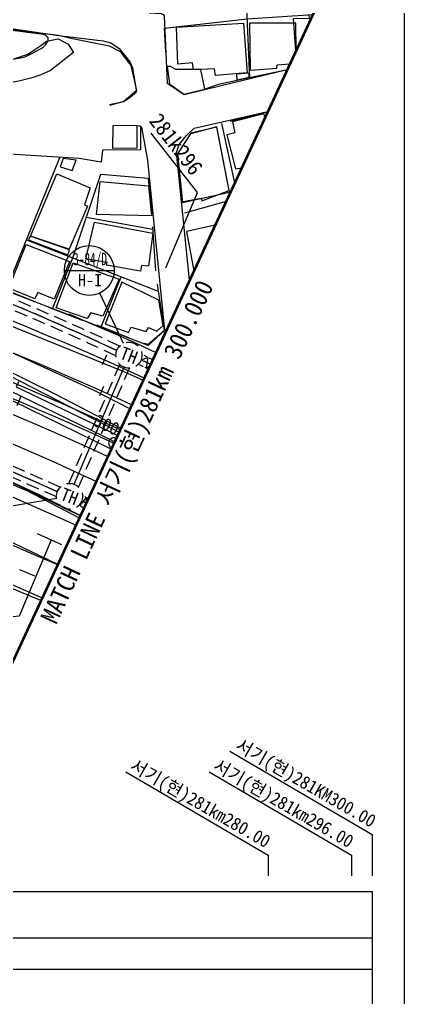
# Model space of a CAD drawing. Header units: millimetres. Extents: x 2406 to 3202, y 1103 to 1810.
# Drawn here: x 3127.8 to 3201.9, y 1341.5 to 1529.6 of the extents above; entities that cross this region are included whole.
import ezdxf
from ezdxf.enums import TextEntityAlignment as Align
from ezdxf.xclip import XClip

# ---------------------------------------------------------------- set-up
doc = ezdxf.new("R2010")
doc.units = ezdxf.units.MM
doc.header["$LTSCALE"] = 10
doc.header["$MEASUREMENT"] = 0
doc.header["$XCLIPFRAME"] = 2
for name, pattern in [('A-CENTR01', [2, 1.25, -0.25, 0.25, -0.25]), ('DASHED', [0.75, 0.5, -0.25]), ('HIDDEN', [0.375, 0.25, -0.125])]:
    doc.linetypes.add(name, pattern=pattern)
for name, color, linetype in [('TD-MANH', 4, 'Continuous'), ('TN-CABL', 4, 'Continuous'), ('TN-MACL', 6, 'A-CENTR01'), ('TN-MACT', 6, 'Continuous'), ('TT-TABL-LIN1', 4, 'Continuous'), ('TT-TABL-LIN2', 1, 'Continuous'), ('TZ-BASE', 253, 'Continuous'), ('TZ-CABL', 4, 'Continuous'), ('TZ-LEAL', 1, 'Continuous'), ('TZ-LEAT', 3, 'Continuous')]:
    doc.layers.add(name, color=color, linetype=linetype)
doc.layers.add('TX-PAPR', color=2, linetype='Continuous', plot=False)
doc.styles.get("Standard").update_dxf_attribs({"font": 'GulimChe.ttf'})
doc.styles.add('SYMBTEXT', font='GulimChe.ttf')
doc.linetypes.add('ZIGZAG', pattern='A,0.0001,-0.2,[131,ltypeshp.shx,S=0.2,R=0,X=-0.2,Y=0],-0.4,[131,ltypeshp.shx,S=0.2,R=180,X=0.2,Y=0],-0.2', length=0.8001)

# ---------------------------------------------------------------- blocks, each defined once
blk = doc.blocks.new('JD-222')
at = {"layer": 'TZ-BASE'}
for p, q in [((688.1, 16.9), (687.29, 15.07)), ((687.57, 10.91), (686.75, 9.09)), ((671.63, 9.02), (670.85, 7.17)), ((689.95, 0.9), (689.11, -0.91))]:
    blk.add_line(p, q, dxfattribs=at)
for points, elevation in [([(692.59, 6.59), (685.62, 10.21), (669.16, 17.77), (651.54, 25.46), (593.32, 45.67), (537.18, 58.91), (526.41, 61.03), (526.2, 61.1), (526.02, 61.18), (525.75, 61.32), (525.63, 61.4), (525.49, 61.51), (525.26, 61.7), (524.8, 62.2), (524.34, 62.75), (524.09, 63.1), (523.69, 63.75), (523.46, 64.21)], 44), ([(724.56, 75.38), (724.08, 81.69), (727.2, 81.73), (727.12, 82.39), (727.82, 82.42)], 41.98), ([(666.13, 73.27), (671.6, 74.11), (672.39, 74.33), (673.1, 74.6), (673.52, 74.8), (675.57, 75.92), (675.94, 76.19), (676.15, 76.38), (676.39, 76.63), (676.6, 76.91), (676.74, 77.13), (676.82, 77.29), (676.85, 77.39), (676.87, 77.46), (676.88, 77.56), (676.9, 77.83), (676.89, 77.89), (676.87, 77.95), (676.83, 78.03), (676.79, 78.08), (676.74, 78.14), (676.66, 78.22), (676.58, 78.28), (676.4, 78.41), (676.3, 78.46), (676.2, 78.52), (675.86, 78.66), (675.47, 78.64), (674.47, 78.8), (673, 79), (665.96, 79.87)], 46), ([(724.78, 75.87), (724.56, 75.9)], 39), ([(699.47, 21.39), (699.46, 21.39), (699.34, 21.41)], 42)]:
    blk.add_lwpolyline(points, dxfattribs=dict(at, elevation=elevation))
at = {"layer": 'TZ-BASE', "linetype": 'DASHED', "ltscale": 5, "flags": 128}
blk.add_lwpolyline([(349.61, 58.04), (350.6, 58.17), (351.59, 58.3), (352.58, 58.43), (353.58, 58.55), (354.57, 58.68), (355.56, 58.81), (356.55, 58.93), (357.54, 59.06), (358.54, 59.19), (359.53, 59.31), (360.52, 59.44), (361.51, 59.57), (362.5, 59.69), (363.5, 59.82), (364.49, 59.94), (365.48, 60.07), (366.47, 60.19), (367.46, 60.32), (368.46, 60.44), (369.45, 60.56), (370.44, 60.69), (371.43, 60.81), (372.43, 60.93), (373.42, 61.05), (374.41, 61.18), (375.4, 61.3), (376.4, 61.42), (377.39, 61.54), (378.38, 61.66), (379.37, 61.78), (380.37, 61.89), (381.36, 62.01), (382.35, 62.13), (383.35, 62.25), (384.34, 62.36), (385.33, 62.48), (386.33, 62.59), (387.32, 62.71), (388.31, 62.82), (389.31, 62.93), (390.3, 63.04), (391.3, 63.16), (392.29, 63.27), (393.28, 63.37), (394.28, 63.48), (395.27, 63.59), (396.27, 63.7), (397.26, 63.8), (398.25, 63.91), (399.25, 64.01), (400.24, 64.12), (401.24, 64.22), (402.23, 64.32), (403.23, 64.42), (404.22, 64.52), (405.22, 64.62), (406.21, 64.71), (407.21, 64.81), (408.2, 64.91), (409.2, 65), (410.2, 65.09), (411.19, 65.18), (412.19, 65.27), (413.18, 65.36), (414.18, 65.45), (415.18, 65.54), (416.17, 65.62), (417.17, 65.71), (418.17, 65.79), (419.16, 65.87), (420.16, 65.95), (421.16, 66.03), (422.15, 66.11), (423.15, 66.19), (424.15, 66.26), (425.14, 66.34), (426.14, 66.41), (427.14, 66.48), (428.14, 66.55), (429.13, 66.62), (430.13, 66.68), (431.13, 66.75), (432.13, 66.81), (433.13, 66.87), (434.12, 66.93), (435.12, 66.99), (436.12, 67.05), (437.12, 67.1), (438.12, 67.16), (439.12, 67.21), (440.12, 67.26), (441.11, 67.31), (442.11, 67.35), (443.11, 67.4), (444.11, 67.44), (445.11, 67.48), (445.18, 67.49, -0.11863), (697.64, 17.45, -0.11863)], format="xyb", dxfattribs=at)
at = {"layer": 'TZ-BASE'}
for points in [[(690.73, 2.58, 0.119302), (436.95, 53.22)], [(435.48, 50.77, -0.119437), (689.53, 0, -0.119437)]]:
    blk.add_lwpolyline(points, format="xyb", dxfattribs=at)
at = {"layer": 'TZ-BASE', "elevation": 45.99, "flags": 128}
blk.add_lwpolyline([(679.51, -19.56), (674.83, -17.43)], dxfattribs=at)
at = {"layer": 'TZ-BASE'}
for points in [[(520.47, 30.37, 51), (530.2, 29.71, 50.69), (540.87, 28.61, 50.37), (553.9, 26.31, 49.93), (570.39, 22.94, 49.34), (590.28, 17.81, 48.65), (608.3, 12.38, 48.06), (628.2, 5.76, 46.83), (647.24, -1.37, 46.13), (667.96, -9.46, 45.81), (681.46, -15.42, 45.74), (682.18, -15.8, 45.74)], [(413.15, 141.32, 53.22), (405.66, 143.85, 54), (399.12, 144.86, 55.07), (406.92, 131.11, 56.78), (428.49, 92.93, 57.1), (460.84, 35.47, 56.05), (462.78, 32.73, 54.77), (465.62, 29.83, 54.57), (468.36, 28.7, 54.31), (471.4, 28.49, 54.25), (478.45, 29.69, 53.78), (495.46, 32.62, 53.45), (505.54, 34.54, 52.88), (511.7, 35.24, 52.64), (517.61, 35.31, 52.47), (522.65, 34.77, 52.47), (530.09, 33.57, 52.41), (552.11, 29.31, 51.41), (576.61, 24.5, 50.86), (591.37, 21.51, 50.24), (598.45, 19.43, 49.96), (638.46, 5.14, 48.12), (672.89, -9.15, 47.36), (682.84, -14.39, 47.29)], [(683.04, -13.96, 45.76), (669.79, -7.51, 45.81), (654.2, -0.67, 45.93), (635.52, 6.27, 46.53), (612.18, 14.54, 47.8), (594.1, 20.76, 48.58), (588.73, 22.06, 48.83), (571.81, 25.36, 49.16), (548.01, 30.01, 50.26), (533.84, 32.99, 50.64), (524.52, 34.39, 50.9), (519.47, 35.18, 51.12)], [(530.27, 100.22, 46.27), (531.69, 100.32, 45.7), (540.39, 97.63, 45.74), (550.26, 94.5, 45.75), (571.68, 91.78, 45.75), (599.04, 88.8, 45.64), (650.44, 82.57, 45.75), (678.92, 78.42, 43.7), (687.5, 77.38, 42.8), (688.97, 77.02, 42.6), (690.56, 75.93, 42.24), (692.62, 73.32, 41.74), (693.11, 72.21, 41.63), (693.85, 67.9, 41.38), (693.82, 67.6, 41.38), (693.56, 67.23, 41.38), (692.63, 66.41, 41.38), (691.67, 65.76, 41.53), (688.74, 64.97, 42.22)], [(670.11, 73.83, 46.52), (673.01, 74.83, 46.52), (675.48, 76.46, 46.3), (676.6, 77.29, 46.26), (677.24, 77.42, 46.26), (678.79, 77.74, 45.47), (680.73, 76.73, 44.56), (681.78, 75.13, 43.16)], [(696.34, 82.76, 41.97), (698.63, 82.64, 41.86), (699, 82.46, 41.86), (699.23, 82.16, 41.86), (699.79, 69.22, 41.06), (703.09, 67.03, 40.89), (722.91, 71.84, 39.25)], [(681.78, 75.13, 43.16), (677.36, 71.69, 42.99), (675.51, 70.85, 42.99), (673.56, 70.2, 42.99), (671.25, 69.62, 42.99), (668.74, 69.2, 43.07), (665.32, 68.67, 43.19), (662.85, 68.71, 43.19), (641.41, 70.9, 43.19), (631.18, 72.25, 43.19), (624.48, 73.68, 43.37), (601.27, 76.26, 44.08), (599.4, 75.13, 44.08), (563.27, 78.35, 43.32), (563.3, 78.65, 42.99), (549.15, 80.14, 43.29)], [(714.49, 80.79, 47.02), (715.16, 71.24, 45.43), (709.07, 70.73, 45.43), (708.89, 72.02, 45.43), (704.84, 71.81, 45.43), (704.67, 73.12, 45.43), (701.87, 72.9, 45.53), (701.61, 79.99, 45.33), (714.49, 80.79, 47.02)], [(724.6, 75.49, 44.02), (724.53, 80.78, 44.01), (715.63, 80.81, 44.02), (715.75, 71.75, 44.16), (720.9, 72.14, 44.03)], [(678.8, 78.46, 47.37), (681.55, 77.86, 43.97), (688.62, 76.42, 43.59), (690.74, 75.36, 43.58), (692.77, 72.62, 43.58), (693.91, 67.8, 43.26), (691.38, 65.65, 42.95), (688.7, 65.06, 42.9)], [(700.22, 69.12, 43.62), (703, 67.11, 43.62), (707.06, 68.1, 43.62), (706.29, 71.87, 43.62), (701.44, 71.88, 43.62), (700.42, 72.42, 43.62), (699.81, 72.45, 43.62), (700.22, 69.12, 43.62)], [(720.9, 72.14, 44.03), (720.97, 72.78, 44.03), (723.42, 72.94, 44.02)], [(689, -1.14, 44.66), (670.15, 8.04, 44.66), (648.01, 17.88, 44.82), (619.09, 28.85, 44.82), (596.62, 36.2, 44.82), (572.86, 43.14, 44.83), (539.78, 50.96, 44.94), (512.33, 56.03, 45.13), (494.37, 58.7, 45.09), (476.07, 60.64, 45.08), (458.04, 62.15, 45.08), (445.59, 63.3, 45.08)], [(690.52, 2.13, 46.42), (688.07, 3.4, 46.45), (662.3, 16.62, 46.59), (653.65, 20.68, 46.33), (629.21, 30.22, 46.47), (601.3, 39.97, 46.82), (580.05, 46.16, 46.89), (554.6, 52.76, 47.08), (534.45, 57.25, 47.09), (524.51, 59.15, 47.04), (516.85, 60.44, 45.83), (516.67, 60.09, 45.82), (495.95, 62.09, 45.82)], [(704.12, 31.41, 41.8), (701.58, 55.89, 41.03), (702.09, 57.42, 41.03), (703.53, 59.15, 40.98), (704.96, 60.57, 40.82), (719.16, 63.77, 39.19)], [(718.48, 63.35, 47.95), (712.35, 61.8, 47.97), (712.78, 59.67, 47.98), (711.28, 59.31, 47.98), (712.96, 52.74, 46.13), (714.14, 52.96, 46.13)], [(718.61, 62.58, 47.81), (718.48, 63.35, 47.95)], [(693.8, 61.08, 42.02), (694.54, 61.01, 42.02), (694.83, 60.76, 42.02), (696.02, 54.4, 41.2), (699.28, 21.64, 42.13), (696.15, 18.78, 42.43), (668.2, 29.56, 42.44), (652.36, 36, 42.44), (656.05, 45.49, 42.62)], [(694.67, 60.8, 43.46), (694.69, 56.43, 43.46), (687.36, 56.36, 43.34), (687.12, 54.07, 43.34)], [(693.95, 61.14, 44.8), (693.94, 56.75, 44.8), (689.31, 56.66, 44.8), (689.43, 61.08, 44.83), (693.95, 61.14, 44.8)], [(704.29, 59.51, 51.61), (701.62, 55.44, 51.61), (702.57, 46.4, 51.61), (706.32, 47.13, 51.26), (706.48, 46.62, 52.67), (711.7, 48.57, 46.15), (709.35, 60.84, 51.7), (704.29, 59.51, 51.61)], [(678.54, 51.8, 46.3), (684.99, 49.1, 46.3), (683.86, 45.81, 46.3), (684.44, 45.59, 46.3), (680.92, 37.29, 49.11), (673.52, 39.84, 46.27), (678.54, 51.8, 46.3)], [(686.93, 50.33, 48.67), (696.21, 49.5, 48.69), (696.78, 43.7, 45.55), (686.21, 43.98, 45.88), (686.93, 50.33, 48.67)], [(615.83, 44.66, 42.65), (634.22, 36.94, 42.51), (650.81, 30.29, 42.51), (667.95, 23.26, 42.51), (691.14, 13.89, 42.51), (695.15, 12.09, 42.56)], [(685.79, 42.5, 45.31), (697.06, 40.36, 45.61), (696.19, 34.05, 46.03), (694.84, 34.19, 46.03), (694.67, 33.06, 45.88), (688.1, 34.23, 45.48), (688.23, 34.74, 45.48), (684.14, 35.43, 45.3), (685.79, 42.5, 45.31)], [(709.02, 41.95, 48.75), (703.48, 40.69, 48.8), (704.93, 33.15, 48.8)], [(672.63, 38.23, 46.12), (681, 34.96, 46.12), (678.02, 27.67, 46.12), (674.93, 28.98, 46.12), (674.36, 27.75, 46.12), (669.32, 29.79, 46.12), (672.63, 38.23, 46.12)], [(614.71, 37.22, 45.73), (649.25, 23.78, 48.31), (657.36, 19.98, 48.24), (657.32, 19.72, 48.24), (678.15, 9.49, 48.3), (690.88, 2.91, 48.45)], [(683.07, -13.89, 45.74), (674.93, -9.83, 45.73), (656.14, -1.18, 45.9), (636.5, 6.41, 46.37), (619.18, 12.34, 47.17), (593.01, 21.48, 48.35), (570.23, 26, 49.18), (547.66, 30.49, 49.9), (526.58, 34.54, 50.82), (517.36, 35.53, 51), (509.18, 35.29, 51.26), (496.65, 33.14, 51.53), (482.16, 30.4, 52.16), (473.36, 28.98, 52.48), (469.08, 28.78, 52.8), (465.93, 30.03, 52.93), (464.18, 31.28, 52.93)], [(681.73, 34.71, 45.99), (690.53, 31.51, 45.99), (687.44, 24.42, 45.99), (685.1, 25.05, 45.75), (684.39, 23.95, 45.75), (678.45, 26.03, 46.11), (681.73, 34.71, 45.99)], [(687.87, 22.97, 45.9), (692.36, 21.29, 45.9), (692.84, 22.33, 45.9), (695.72, 21.49, 45.9), (696.2, 22.26, 45.9), (697.83, 21.53, 45.9), (699.01, 22.63, 45.9), (698.22, 27.48, 45.9), (691.06, 30.94, 46.41), (687.87, 22.97, 45.9)], [(671.18, 11.77, 44.67), (670.75, 10.85, 44.67), (688.34, 2.45, 44.67), (690.22, 1.48, 44.67)], [(689.64, 0.24, 44.28), (687.46, 1.37, 44.28), (669.53, 10.03, 44.28)], [(646, -8.63, 46.2), (652.26, -11.19, 46.16), (658.52, -13.84, 46.16), (668.67, -18.47, 46.14), (678.7, -23.3, 46.03)], [(678.66, -23.38, 46.01), (680.34, -24.09, 46.01), (674.06, -21.43, 46.01), (664.01, -17.05, 46.12), (656.01, -13.78, 46.28), (646.82, -10.17, 46.24), (645.53, -9.66, 46.12)], [(675.46, -30.27, 45.81), (667.24, -26.87, 45.81), (642.95, -17.07, 45.95), (642.74, -16.59, 45.95)], [(643.22, -16.23, 45.95), (643.77, -16.29, 45.95), (667.73, -26.23, 45.95), (675.71, -29.74, 45.8)], [(674.32, -25.61, 45.88), (671.44, -24.34, 45.82)]]:
    blk.add_polyline3d(points, dxfattribs=at)
at = {"layer": 'TZ-BASE', "linetype": 'Continuous'}
for points in [[(536.44, 98.67, 48.12), (551.08, 94.33, 47.63), (607.27, 87.88, 47.52), (678.8, 78.46, 47.37)], [(700.29, 94.75, 44.58), (714.7, 92.58, 43.45), (715.66, 70.28, 42.11), (709.68, 68.96, 42.38)], [(699.25, 79.85, 44.19), (715.17, 81.59, 42.79), (727.85, 82.48, 42.16)], [(699.51, 75.18, 43.42), (699.25, 79.85, 44.19)], [(723.67, 71.98, 41.72), (715.66, 70.28, 42.11)], [(713.12, 70.95, 43.26), (713.19, 69.85, 43.26), (715.54, 70.42, 43.26), (715.54, 71.16, 43.26), (713.12, 70.95, 43.26)], [(709.68, 68.96, 42.38), (707.06, 68.1, 43.62)], [(711.92, 61.93, 42.93), (719, 63.71, 40.88)], [(719.05, 63.53, 40.99), (719, 63.71, 40.88), (719.15, 63.75, 40.84)], [(712.78, 50.05, 42.78), (710.34, 61.5, 42.93)], [(687.12, 54.07, 43.34), (682.87, 54.73, 43.74), (669.48, 55.57, 43.85), (660.84, 56.29, 43.95), (621.5, 59.73, 44.55)], [(673.85, 27.39, 44.04), (668.8, 29.4, 44.07), (679.11, 54.97, 43.77)], [(681.63, 35.64, 44.61), (687, 51.73, 43.85), (696.15, 50.95, 44.41), (696.8, 44.13, 44.74)], [(711.12, 46.46, 42.87), (703.13, 44.24, 43.34)], [(684.23, 43.44, 44.24), (697.02, 41.18, 44.86)], [(696.99, 41.6, 44.82), (697.54, 33.15, 45.46)], [(680.99, 37.19, 44.61), (673.43, 39.83, 44.59), (673.09, 39.1, 44.59), (680.65, 36.24, 44.61), (680.99, 37.19, 44.61)], [(672.72, 39.12, 43.96), (698.06, 29.23, 45.81)], [(677.71, 25.84, 44.04), (681.63, 35.64, 44.61)], [(687.09, 22.4, 44.16), (690.95, 32, 45.29)], [(697.85, 30.55, 45.81), (699.24, 21.57, 45.84), (696.15, 18.96, 44.15), (695.38, 19.14, 44.16)], [(683.48, 23.58, 44.03), (677.04, 26.1, 44.04)], [(692.56, 20.22, 44.16), (686.3, 22.72, 44.16)]]:
    blk.add_polyline3d(points, dxfattribs=at)
at = {"layer": 'TZ-BASE'}
blk.add_polyline3d([(709.33, 60.75, 51.71), (704.32, 59.64, 51.69), (701.8, 55.65, 51.66), (702.77, 46.3, 51.59), (711.77, 48.28, 47.66)], close=True, dxfattribs=at)
at = {"layer": 'TZ-BASE', "linetype": 'Continuous'}
blk.add_polyline3d([(679.81, 54.73, 44.73), (679.2, 53.13, 44.73), (681.54, 52.43, 44.73), (682.25, 54.4, 44.66)], close=True, dxfattribs=at)
at = {"layer": 'TZ-BASE'}
for centre, radius, start, end in [((464.65, -486.76), 550, 65.2, 92.3205), ((461.71, -491.67), 550, 65.1386, 92.3205), ((456.29, -501.24), 550, 65.046, 92.3205), ((453.79, -505.89), 550, 65.0146, 92.3205), ((689.53, 0), 1, 65.0819, 245.0724)]:
    blk.add_arc(centre, radius, start, end, dxfattribs=at)
blk.add_text('300', height=2.5, rotation=335.0771, dxfattribs=at).set_placement((685.45, 3.43))
blk = doc.blocks.new('TTTW101-2')
blk.add_line((-6, 0), (6, 0))
blk.add_circle((0, 0), 6)
at = {"style": 'SYMBTEXT'}
for tag, p in [('TTTW_TITLE_1', (0.17, 2.77)), ('TTTW_TITLE_2', (0.17, -2.31))]:
    blk.add_attdef(tag, text='', height=3, dxfattribs=at).set_placement(p, align=Align.MIDDLE_CENTER)
blk = doc.blocks.new('JD-FJF6')
at = {"layer": 'TZ-BASE', "flags": 128}
for points in [[(690.62, 103.15), (696.71, 117.62), (687.8, 129.07)], [(669.64, 58.78), (659.08, 57.01)], [(668.49, 50.62), (662.4, 36.15), (647.98, 34.53)]]:
    blk.add_lwpolyline(points, dxfattribs=at)
at = {"layer": 'TZ-BASE'}
blk.add_lwpolyline([(682.48, 88.61), (677.95, 98.3)], dxfattribs=at)
ref = blk.add_blockref('TTTW101-2', (675.91, 102.65), dxfattribs=dict(at, xscale=0.7999999999759675, yscale=0.7999999999759675, zscale=0.7999999999759675, rotation=8.393036539132272e-10))
ref.add_attrib('TTTW_TITLE_1', '3-84/D', dxfattribs={"layer": '0', "height": 2.4, "style": 'SYMBTEXT', "width": 0.7}).set_placement((676.05, 104.86), align=Align.MIDDLE_CENTER)
ref.add_attrib('TTTW_TITLE_2', 'H-I', dxfattribs={"layer": '0', "height": 2.4, "style": 'SYMBTEXT'}).set_placement((676.05, 100.8), align=Align.MIDDLE_CENTER)
blk.add_text('281k296', height=3, rotation=307.9214, dxfattribs=at).set_placement((687.26, 131.38))
blk = doc.blocks.new('A$C0B570958')
at = {"layer": 'TD-MANH', "linetype": 'HIDDEN'}
blk.add_circle((8.85, 2.5), 2.5, dxfattribs=at)
at = {"layer": 'TD-MANH', "style": 'SYMBTEXT'}
blk.add_attdef('TZMH_TITLE', text='', height=2.5, dxfattribs=at).set_placement((8.85, 2.5), align=Align.MIDDLE_CENTER)
blk = doc.blocks.new('JD-경부고속하선표_190503')
at = {"layer": 'TT-TABL-LIN1'}
blk.add_lwpolyline([(2, 114), (785.58, 114), (785.58, 39), (2, 39)], close=True, dxfattribs=at)
at = {"layer": 'TT-TABL-LIN2'}
for points in [[(785.58, 105), (9.33, 105)], [(785.58, 99), (9.33, 99)]]:
    blk.add_lwpolyline(points, dxfattribs=at)

msp = doc.modelspace()

# ---------------------------------------------------------------- linework, layer by layer
at = {"layer": 'TN-CABL', "linetype": 'ZIGZAG', "ltscale": 0.5}
for points in [[(3117.41, 1478.49, -0.016302), (3146.55, 1465.93)], [(3106.97, 1450.95, -0.006401), (3135.11, 1438.78, -0.011486)]]:
    msp.add_lwpolyline(points, format="xyb", dxfattribs=at)
msp.add_lwpolyline([(3138.35, 1440.2), (3147.97, 1462.7)], dxfattribs=at)
at = {"layer": 'TN-MACL', "const_width": 0.5}
msp.add_lwpolyline([(3116.56, 1384.59), (3196.53, 1556.94)], dxfattribs=at)
at = {"layer": 'TX-PAPR'}
msp.add_lwpolyline([(2405.89, 1103.05), (3201.89, 1103.05), (3201.89, 1619.05), (2405.89, 1619.05)], close=True, dxfattribs=at)
msp.add_lwpolyline([(2465.34, 1378.68), (2441.17, 1567.15), (2640.68, 1590.46), (2839.6, 1615.37, -0.053495), (2986.04, 1615.47, -0.055388), (3128.88, 1584.01, -0.026561), (3196.53, 1556.94), (3116.56, 1384.59, 0.026492), (3067.76, 1404.11, 0.055388), (2965.91, 1426.54, 0.052749), (2861.48, 1426.62), (2663.51, 1401.84), (2465.34, 1378.68)], format="xyb", dxfattribs=at)
at = {"layer": 'TZ-CABL', "linetype": 'HIDDEN'}
for points in [[(3117.41, 1478.49, -0.016302), (3146.55, 1465.93)], [(3117.58, 1479.49, -0.016481), (3147.1, 1466.78, -0.016302)], [(3116.85, 1477.63, -0.016555), (3146.38, 1464.91, -0.016302)], [(3151.21, 1464.12, -0.000729), (3153.06, 1463.26, -0.000729)], [(3106.97, 1450.95, -0.006401), (3135.11, 1438.78, -0.011486)], [(3107.14, 1451.96, -0.006482), (3135.66, 1439.63, -0.006401)], [(3106.42, 1450.09, -0.006494), (3134.95, 1437.76, -0.006401)]]:
    msp.add_lwpolyline(points, format="xyb", dxfattribs=at)
at = {"layer": 'TZ-CABL', "ltscale": 0.3}
for points in [[(3151.21, 1464.12), (3152.54, 1464.6), (3152.19, 1462.57), (3152.92, 1462.96)], [(3139.46, 1436.4), (3139.41, 1436.04), (3140.71, 1437.64)], [(3140.71, 1437.64), (3140.54, 1436.26)]]:
    msp.add_lwpolyline(points, dxfattribs=at)
at = {"layer": 'TZ-CABL', "linetype": 'HIDDEN', "ltscale": 0.3}
for points in [[(3151.38, 1465.14, -0.000827), (3153.49, 1464.17, -0.000827)], [(3150.66, 1463.27, -0.000781), (3152.64, 1462.35, -0.000781)], [(3139.94, 1437.99, -0.000471), (3141.09, 1437.46, -0.000471)], [(3139.22, 1436.12, -0.000421), (3140.25, 1435.64, -0.000421)], [(3139.77, 1436.97, -0.000368), (3140.67, 1436.55, -0.000368)]]:
    msp.add_lwpolyline(points, format="xyb", dxfattribs=at)
at = {"layer": 'TZ-CABL', "linetype": 'HIDDEN'}
for points in [[(3137.34, 1440.37), (3147.12, 1463.25)], [(3139.2, 1439.65), (3148.99, 1462.53)]]:
    msp.add_lwpolyline(points, dxfattribs=at)
at = {"layer": 'TZ-LEAL'}
for points in [[(3168.3, 1388.9), (3195.68, 1372.87), (3195.68, 1364.87)], [(3148.3, 1384.9), (3175.68, 1368.87), (3175.68, 1364.87)], [(3164.3, 1384.9), (3191.68, 1368.87), (3191.68, 1364.87)]]:
    msp.add_lwpolyline(points, dxfattribs=at)

# ---------------------------------------------------------------- block references
at = {"layer": 'TD-MANH', "rotation": 338.7257517749018}
for p in [(3139.72, 1465.91), (3128.29, 1438.76)]:
    msp.add_blockref('A$C0B570958', p, dxfattribs=at).add_auto_attribs({'TZMH_TITLE': 'TH'})
at = {"layer": 'TT-TABL-LIN2'}
msp.add_blockref('JD-경부고속하선표_190503', (2410.11, 1247.87), dxfattribs=at)
at = {"layer": 'TZ-BASE'}
ref = msp.add_blockref('JD-222', (2456.44, 1448.12), dxfattribs=at)
XClip(ref).set_block_clipping_path([(8.9051011275, -69.4357209567), (-15.2658876471, 119.0326644973), (184.2449980922, 142.3416943764), (383.1604636192, 167.2458469078), (529.6003272401, 167.3541386802), (672.4431654395, 135.8893160824), (740.0938599939, 108.8227985653), (660.1282351947, -63.5301071477), (611.3286590552, -44.013482977), (509.4697626138, -21.5764315509), (405.0398606937, -21.4981905805), (207.0711708519, -46.2838070994)])
msp.add_blockref('JD-FJF6', (2465.34, 1378.68), dxfattribs=at)

# ---------------------------------------------------------------- texts
at = {"layer": 'TN-MACT'}
msp.add_text('MATCH LINE 서기(현)281km 300.000', height=3.5, rotation=65.0771, dxfattribs=at).set_placement((3148.48, 1446.46), align=Align.MIDDLE_CENTER)
at = {"layer": 'TZ-LEAT'}
for s, p in [('서기(현)281KM300.00', (3182.29, 1381.7)), ('서기(현)281km280.00', (3161.99, 1377.78)), ('서기(현)281km296.00', (3177.99, 1377.78))]:
    msp.add_text(s, height=2.5, rotation=330, dxfattribs=at).set_placement(p, align=Align.CENTER)

doc.saveas('drawing.dxf')
